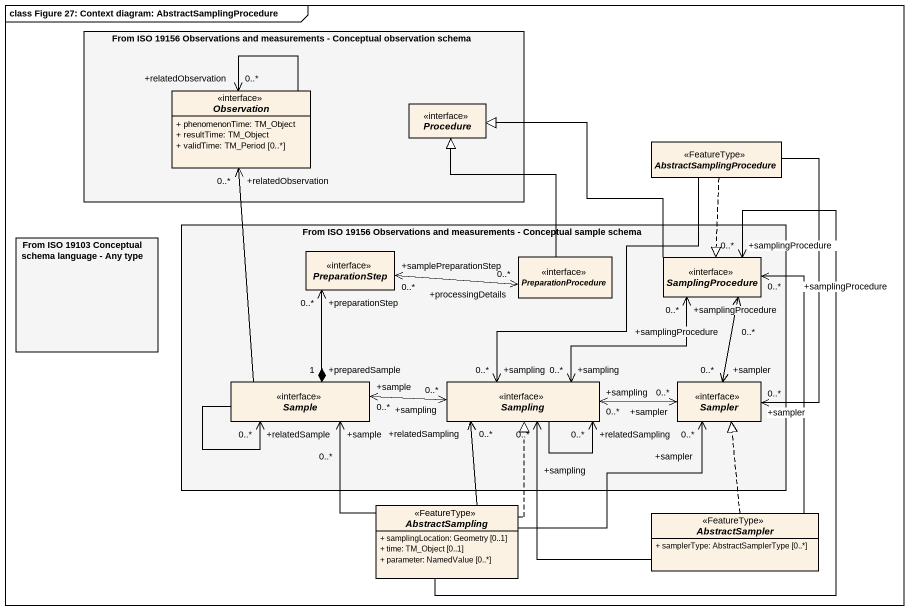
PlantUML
@startuml
mainframe class Figure 27: Context diagram: AbstractSamplingProcedure
allowmixing
hide circle
hide empty members
skinparam classAttributeIconSize 0
rectangle "From ISO 19156 Observations and measurements - Conceptual observation schema" as From_ISO_19156_Observations #F5F5F5 {
  interface Observation {
    + phenomenonTime: TM_Object
    + resultTime: TM_Object
    + validTime: TM_Period [0..*]
  }
  interface Procedure
}
abstract class AbstractSamplingProcedure <<FeatureType>>
rectangle "From ISO 19156 Observations and measurements - Conceptual sample schema" as From_ISO_19156_Observations_2 #F5F5F5 {
  interface PreparationStep
  interface PreparationProcedure
  interface SamplingProcedure
  interface Sample
  interface Sampling
  interface Sampler
}
rectangle "From ISO 19103 Conceptual schema language - Any type" as From_ISO_19103_Conceptual #F5F5F5
abstract class AbstractSampling <<FeatureType>> {
  + samplingLocation: Geometry [0..1]
  + time: TM_Object [0..1]
  + parameter: NamedValue [0..*]
}
abstract class AbstractSampler <<FeatureType>> {
  + samplerType: AbstractSamplerType [0..*]
}
Observation --> "+relatedObservation\n0..*" Observation
AbstractSamplingProcedure ..|> SamplingProcedure
AbstractSamplingProcedure --> "+sampling\n0..*" Sampling
AbstractSamplingProcedure --> "+sampler\n0..*" Sampler
PreparationStep "+samplePreparationStep\n0..*" <-right-> "+processingDetails\n0..*" PreparationProcedure
PreparationProcedure -up-|> Procedure
SamplingProcedure -left-|> Procedure
Sample -up-> "+relatedObservation\n0..*" Observation
Sample "+preparedSample\n1" *-up-> "+preparationStep\n0..*" PreparationStep
Sample --> "+relatedSample\n0..*" Sample
Sample "+sample\n0..*" <-right-> "+sampling\n0..*" Sampling
Sampling "+sampling\n0..*" <-up-> "+samplingProcedure\n0..*" SamplingProcedure
Sampling --> "+relatedSampling\n0..*" Sampling
Sampling "+sampling\n0..*" <-right-> "+sampler\n0..*" Sampler
Sampler "+sampler\n0..*" <-up-> "+samplingProcedure\n0..*" SamplingProcedure
AbstractSampling -up-> "+samplingProcedure\n0..*" SamplingProcedure
AbstractSampling -up-> "+sample\n0..*" Sample
AbstractSampling -up-> "+relatedSampling\n0..*" Sampling
AbstractSampling .up.|> Sampling
AbstractSampling -right-> "+sampler\n0..*" Sampler
AbstractSampler -up-> "+samplingProcedure\n0..*" SamplingProcedure
AbstractSampler -up-> "+sampling\n0..*" Sampling
AbstractSampler .up.|> Sampler
@enduml
